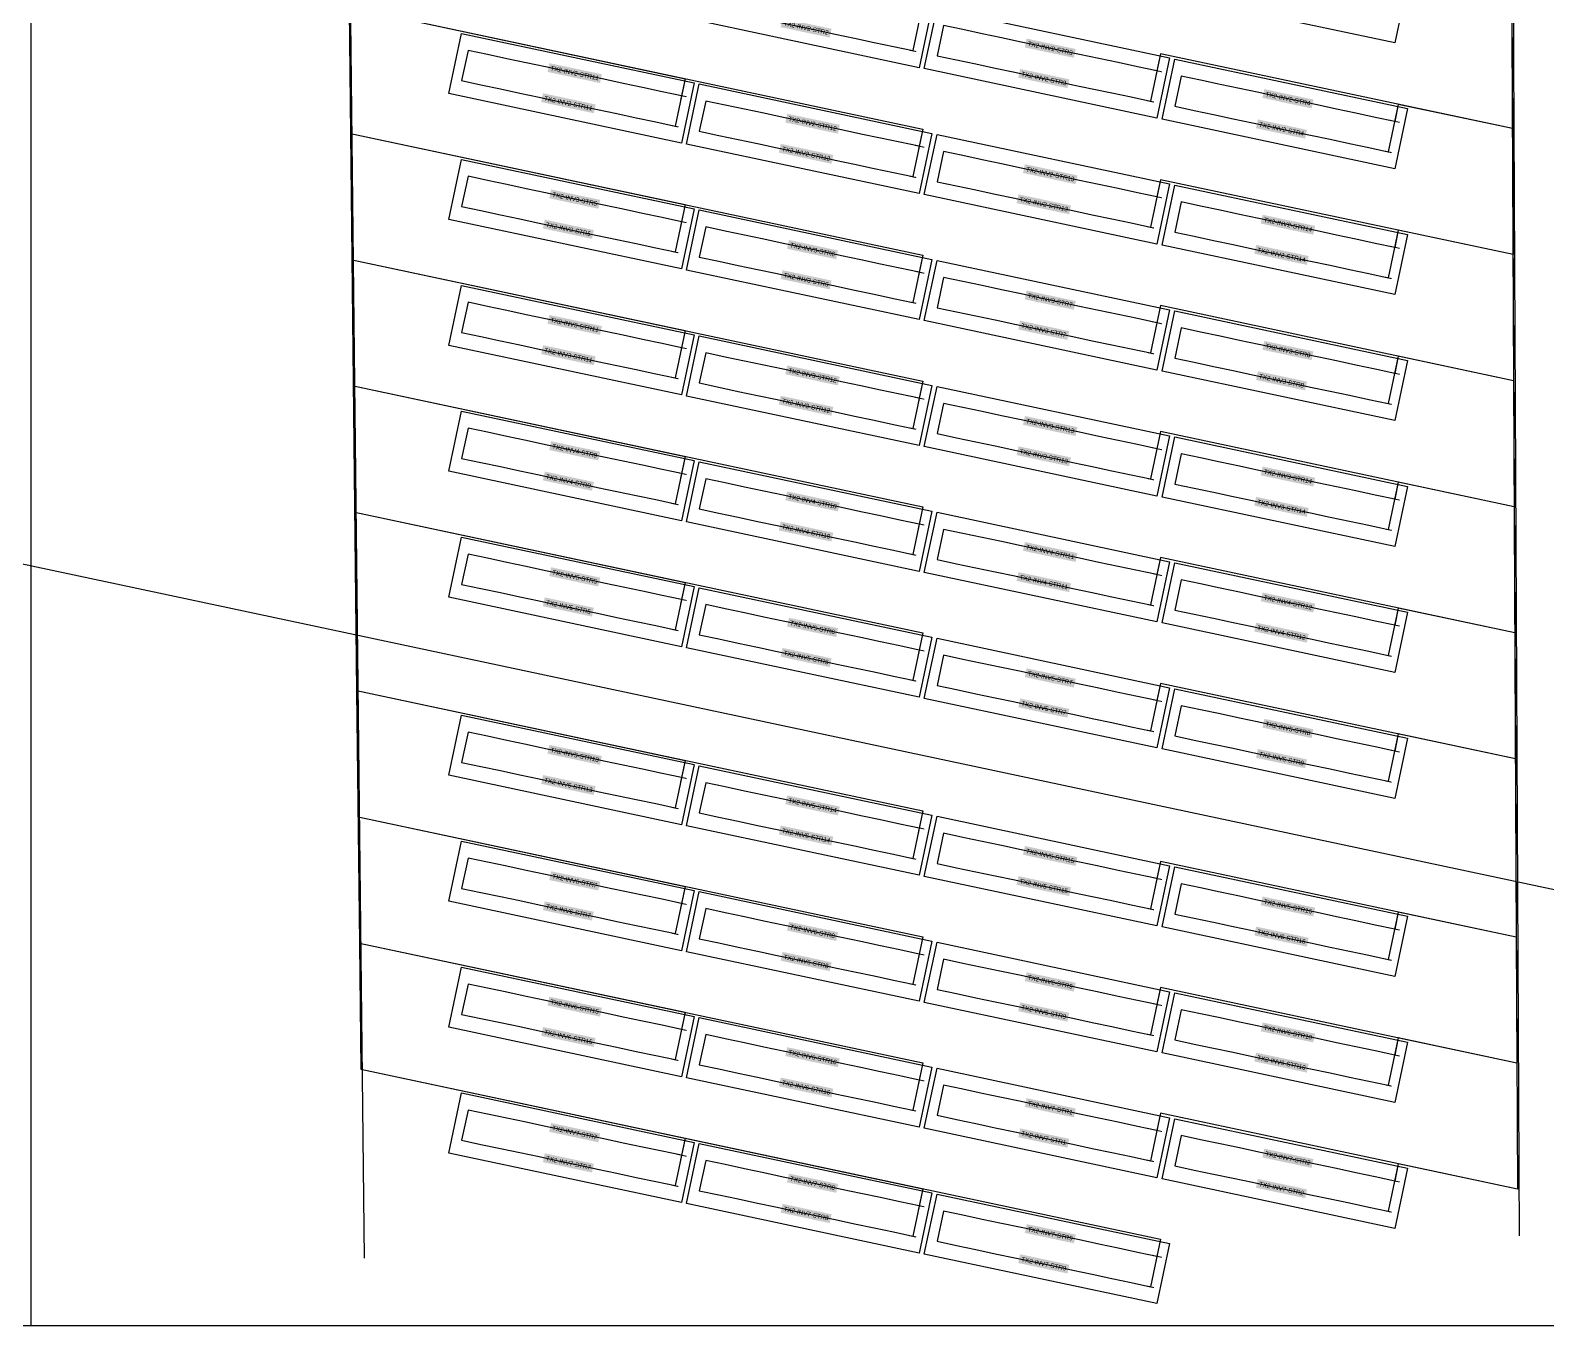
# Model space of a CAD drawing. Header units: metres. Extents: x 114 to 389, y 45 to 298.
# Drawn here: x 205.7 to 306.8, y 45 to 131.4 of the extents above; entities that cross this region are included whole.
import ezdxf

# ---------------------------------------------------------------- set-up
doc = ezdxf.new("R2010")
doc.units = ezdxf.units.M
doc.header["$MEASUREMENT"] = 0
for name, color, linetype in [('PVcase Corridor Center Line', 74, 'Continuous'), ('PVcase Polarity Symbols', 7, 'Continuous'), ('PVcase PV Area', 30, 'Continuous'), ('PVcase PV Modules (full frames)', 142, 'Continuous'), ('PVcase PV Modules (optimised)', 142, 'Continuous'), ('PVcase String Cables', 150, 'Continuous'), ('PVcase Stringing Numbers', 7, 'Continuous'), ('PVcase Strings', 92, 'Continuous'), ('PVcase Trenches', 7, 'Continuous')]:
    doc.layers.add(name, color=color, linetype=linetype)
doc.styles.get("Standard").update_dxf_attribs({"font": 'arial.ttf'})

# ---------------------------------------------------------------- blocks, each defined once
blk = doc.blocks.new('2P12@20DEG F FX A12 ID1 PVBlock')
at = {"layer": 'PVcase PV Modules (optimised)', "color": 0}
blk.add_polyline3d([(0, 0, 1.49), (15.51, -3.3, 1.49), (14.66, -7.31, 0), (-0.85, -4.01, 0)], close=True, dxfattribs=at)

msp = doc.modelspace()

# ---------------------------------------------------------------- linework, layer by layer
at = {"layer": 'PVcase Corridor Center Line'}
for points in [[(205.77, 45), (205.77, 268.08), (240.58, 269.08), (359.1, 269.08)], [(389, 56.7), (114, 115.15)]]:
    msp.add_lwpolyline(points, dxfattribs=at)
at = {"layer": 'PVcase PV Area'}
msp.add_lwpolyline([(114, 290.5), (389, 290.5), (389, 45), (114, 45)], close=True, dxfattribs=at)
at = {"layer": 'PVcase String Cables'}
for points in [[(115.3, 94.4), (183.9, 79.82), (183.3, 170.89), (226.67, 161.67), (227.67, 70.49), (227.76, 62.1), (281.09, 50.76), (280.84, 49.62)], [(115.3, 94.4), (183.9, 79.82), (183.3, 170.89), (226.67, 161.67), (227.67, 70.49), (227.76, 62.1), (281.09, 50.76), (280.42, 47.6)], [(115.3, 94.4), (183.9, 79.82), (183.3, 170.89), (226.67, 161.67), (227.67, 70.49), (227.76, 62.1), (265.24, 54.13), (264.99, 52.99)], [(115.3, 94.4), (183.9, 79.82), (183.3, 170.89), (226.67, 161.67), (227.67, 70.49), (227.76, 62.1), (265.24, 54.13), (264.56, 50.97)], [(115.3, 94.4), (183.9, 79.82), (183.3, 170.89), (226.67, 161.67), (227.67, 70.49), (227.76, 62.1), (249.38, 57.5), (249.14, 56.36)], [(115.3, 94.4), (183.9, 79.82), (183.3, 170.89), (226.67, 161.67), (227.67, 70.49), (227.76, 62.1), (249.38, 57.5), (248.71, 54.34)], [(115.3, 94.4), (183.9, 79.82), (183.3, 170.89), (226.75, 161.65), (304.45, 145.11), (304.89, 54.1), (296.94, 55.79), (296.7, 54.64)], [(115.3, 94.4), (183.9, 79.82), (183.3, 170.89), (226.75, 161.65), (304.45, 145.11), (304.89, 54.1), (296.94, 55.79), (296.27, 52.63)], [(115.3, 94.4), (183.9, 79.82), (183.3, 170.89), (226.75, 161.65), (304.45, 145.11), (304.89, 54.1), (281.09, 59.16), (280.84, 58.01)], [(115.3, 94.4), (183.9, 79.82), (183.3, 170.89), (226.75, 161.65), (304.45, 145.11), (304.89, 54.1), (281.09, 59.16), (280.42, 56)], [(115.3, 111.19), (183.79, 96.64), (183.3, 170.89), (226.67, 161.67), (227.48, 87.32), (227.67, 70.51), (265.24, 62.53), (264.99, 61.38)], [(115.3, 111.19), (183.79, 96.64), (183.3, 170.89), (226.67, 161.67), (227.48, 87.32), (227.67, 70.51), (265.24, 62.53), (264.56, 59.37)], [(115.3, 111.19), (183.79, 96.64), (183.3, 170.89), (226.67, 161.67), (227.48, 87.32), (227.67, 70.51), (249.38, 65.9), (249.14, 64.75)], [(115.3, 111.19), (183.79, 96.64), (183.3, 170.89), (226.67, 161.67), (227.48, 87.32), (227.67, 70.51), (249.38, 65.9), (248.71, 62.74)], [(115.3, 111.19), (183.79, 96.64), (183.3, 170.89), (226.75, 161.65), (304.45, 145.11), (304.8, 70.89), (304.84, 62.51), (296.94, 64.19), (296.7, 63.04)], [(115.3, 111.19), (183.79, 96.64), (183.3, 170.89), (226.75, 161.65), (304.45, 145.11), (304.8, 70.89), (304.84, 62.51), (296.94, 64.19), (296.27, 61.03)], [(115.3, 111.19), (183.79, 96.64), (183.3, 170.89), (226.75, 161.65), (304.45, 145.11), (304.8, 70.89), (304.84, 62.51), (281.09, 67.56), (280.84, 66.41)], [(115.3, 111.19), (183.79, 96.64), (183.3, 170.89), (226.75, 161.65), (304.45, 145.11), (304.8, 70.89), (304.84, 62.51), (281.09, 67.56), (280.42, 64.4)], [(115.3, 111.19), (183.79, 96.64), (183.3, 170.89), (226.67, 161.67), (227.48, 87.32), (227.58, 78.93), (265.24, 70.93), (264.99, 69.78)], [(115.3, 111.19), (183.79, 96.64), (183.3, 170.89), (226.67, 161.67), (227.48, 87.32), (227.58, 78.93), (265.24, 70.93), (264.56, 67.77)], [(115.3, 111.19), (183.79, 96.64), (183.3, 170.89), (226.67, 161.67), (227.48, 87.32), (227.58, 78.93), (249.38, 74.29), (249.14, 73.15)], [(115.3, 111.19), (183.79, 96.64), (183.3, 170.89), (226.67, 161.67), (227.48, 87.32), (227.58, 78.93), (249.38, 74.29), (248.71, 71.14)], [(115.3, 123.06), (183.71, 108.52), (183.3, 170.89), (226.75, 161.65), (304.45, 145.11), (304.75, 82.77), (304.8, 70.91), (296.94, 72.58), (296.7, 71.44)], [(115.3, 123.06), (183.71, 108.52), (183.3, 170.89), (226.75, 161.65), (304.45, 145.11), (304.75, 82.77), (304.8, 70.91), (296.94, 72.58), (296.27, 69.42)], [(115.3, 123.06), (183.71, 108.52), (183.3, 170.89), (226.75, 161.65), (304.45, 145.11), (304.75, 82.77), (304.8, 70.91), (281.09, 75.95), (280.84, 74.81)], [(115.3, 123.06), (183.71, 108.52), (183.3, 170.89), (226.75, 161.65), (304.45, 145.11), (304.75, 82.77), (304.8, 70.91), (281.09, 75.95), (280.42, 72.79)], [(115.3, 123.06), (183.71, 108.52), (183.3, 170.89), (226.67, 161.67), (227.35, 99.22), (227.48, 87.35), (265.24, 79.32), (264.99, 78.18)], [(115.3, 123.06), (183.71, 108.52), (183.3, 170.89), (226.67, 161.67), (227.35, 99.22), (227.48, 87.35), (265.24, 79.32), (264.56, 76.16)], [(115.3, 123.06), (183.71, 108.52), (183.3, 170.89), (226.67, 161.67), (227.35, 99.22), (227.48, 87.35), (249.38, 82.69), (249.14, 81.55)], [(115.3, 123.06), (183.71, 108.52), (183.3, 170.89), (226.67, 161.67), (227.35, 99.22), (227.48, 87.35), (249.38, 82.69), (248.71, 79.53)], [(115.3, 123.06), (183.71, 108.52), (183.3, 170.89), (226.75, 161.65), (304.45, 145.11), (304.75, 82.8), (296.94, 84.46), (296.7, 83.31)], [(115.3, 123.06), (183.71, 108.52), (183.3, 170.89), (226.75, 161.65), (304.45, 145.11), (304.75, 82.8), (296.94, 84.46), (296.27, 81.3)], [(115.3, 123.06), (183.71, 108.52), (183.3, 170.89), (226.75, 161.65), (304.45, 145.11), (304.75, 82.8), (281.09, 87.83), (280.84, 86.68)], [(115.3, 123.06), (183.71, 108.52), (183.3, 170.89), (226.75, 161.65), (304.45, 145.11), (304.75, 82.8), (281.09, 87.83), (280.42, 84.67)], [(115.3, 123.06), (183.71, 108.52), (183.3, 170.89), (226.67, 161.67), (227.35, 99.25), (265.24, 91.19), (264.99, 90.05)], [(115.3, 123.06), (183.71, 108.52), (183.3, 170.89), (226.67, 161.67), (227.35, 99.25), (265.24, 91.19), (264.56, 88.04)], [(115.3, 123.06), (183.71, 108.52), (183.3, 170.89), (226.67, 161.67), (227.35, 99.25), (249.38, 94.56), (249.14, 93.42)], [(115.3, 123.06), (183.71, 108.52), (183.3, 170.89), (226.67, 161.67), (227.35, 99.25), (249.38, 94.56), (248.71, 91.4)], [(115.3, 139.86), (183.6, 125.34), (183.3, 170.89), (226.75, 161.65), (304.45, 145.11), (304.67, 99.59), (304.71, 91.2), (296.94, 92.85), (296.7, 91.71)], [(115.3, 139.86), (183.6, 125.34), (183.3, 170.89), (226.75, 161.65), (304.45, 145.11), (304.67, 99.59), (304.71, 91.2), (296.94, 92.85), (296.27, 89.69)], [(115.3, 139.86), (183.6, 125.34), (183.3, 170.89), (226.75, 161.65), (304.45, 145.11), (304.67, 99.59), (304.71, 91.2), (281.09, 96.22), (280.84, 95.08)], [(115.3, 139.86), (183.6, 125.34), (183.3, 170.89), (226.75, 161.65), (304.45, 145.11), (304.67, 99.59), (304.71, 91.2), (281.09, 96.22), (280.42, 93.06)], [(115.3, 139.86), (183.6, 125.34), (183.3, 170.89), (226.67, 161.67), (227.17, 116.06), (227.26, 107.66), (265.24, 99.59), (264.99, 98.45)], [(115.3, 139.86), (183.6, 125.34), (183.3, 170.89), (226.67, 161.67), (227.17, 116.06), (227.26, 107.66), (265.24, 99.59), (264.56, 96.43)], [(115.3, 139.86), (183.6, 125.34), (183.3, 170.89), (226.67, 161.67), (227.17, 116.06), (227.26, 107.66), (249.38, 102.96), (249.14, 101.82)], [(115.3, 139.86), (183.6, 125.34), (183.3, 170.89), (226.67, 161.67), (227.17, 116.06), (227.26, 107.66), (249.38, 102.96), (248.71, 99.8)], [(115.3, 148.26), (183.54, 133.75), (183.3, 170.89), (226.75, 161.65), (304.45, 145.11), (304.63, 107.99), (304.67, 99.61), (296.94, 101.25), (296.7, 100.11)], [(115.3, 148.26), (183.54, 133.75), (183.3, 170.89), (226.75, 161.65), (304.45, 145.11), (304.63, 107.99), (304.67, 99.61), (296.94, 101.25), (296.27, 98.09)], [(115.3, 148.26), (183.54, 133.75), (183.3, 170.89), (226.75, 161.65), (304.45, 145.11), (304.63, 107.99), (304.67, 99.61), (281.09, 104.62), (280.84, 103.47)], [(115.3, 148.26), (183.54, 133.75), (183.3, 170.89), (226.75, 161.65), (304.45, 145.11), (304.63, 107.99), (304.67, 99.61), (281.09, 104.62), (280.42, 101.46)], [(115.3, 148.26), (183.54, 133.75), (183.3, 170.89), (226.67, 161.67), (227.08, 124.48), (227.17, 116.08), (265.24, 107.99), (264.99, 106.84)], [(115.3, 148.26), (183.54, 133.75), (183.3, 170.89), (226.67, 161.67), (227.08, 124.48), (227.17, 116.08), (265.24, 107.99), (264.56, 104.83)], [(115.3, 148.26), (183.54, 133.75), (183.3, 170.89), (226.67, 161.67), (227.08, 124.48), (227.17, 116.08), (249.38, 111.36), (249.14, 110.21)], [(115.3, 148.26), (183.54, 133.75), (183.3, 170.89), (226.67, 161.67), (227.08, 124.48), (227.17, 116.08), (249.38, 111.36), (248.71, 108.2)], [(115.3, 148.26), (183.54, 133.75), (183.3, 170.89), (226.75, 161.65), (304.45, 145.11), (304.63, 108.01), (296.94, 109.65), (296.7, 108.5)], [(115.3, 148.26), (183.54, 133.75), (183.3, 170.89), (226.75, 161.65), (304.45, 145.11), (304.63, 108.01), (296.94, 109.65), (296.27, 106.49)], [(115.3, 148.26), (183.54, 133.75), (183.3, 170.89), (226.75, 161.65), (304.45, 145.11), (304.63, 108.01), (281.09, 113.02), (280.84, 111.87)], [(115.3, 148.26), (183.54, 133.75), (183.3, 170.89), (226.75, 161.65), (304.45, 145.11), (304.63, 108.01), (281.09, 113.02), (280.42, 109.86)], [(115.3, 148.26), (183.54, 133.75), (183.3, 170.89), (226.67, 161.67), (227.08, 124.5), (265.24, 116.39), (264.99, 115.24)], [(115.3, 148.26), (183.54, 133.75), (183.3, 170.89), (226.67, 161.67), (227.08, 124.5), (265.24, 116.39), (264.56, 113.23)], [(115.3, 148.26), (183.54, 133.75), (183.3, 170.89), (226.67, 161.67), (227.08, 124.5), (249.38, 119.76), (249.14, 118.61)], [(115.3, 148.26), (183.54, 133.75), (183.3, 170.89), (226.67, 161.67), (227.08, 124.5), (249.38, 119.76), (248.71, 116.6)], [(115.3, 165.05), (183.43, 150.57), (183.3, 170.89), (226.75, 161.65), (304.45, 145.11), (304.55, 124.8), (304.59, 116.42), (296.94, 118.04), (296.7, 116.9)], [(115.3, 165.05), (183.43, 150.57), (183.3, 170.89), (226.75, 161.65), (304.45, 145.11), (304.55, 124.8), (304.59, 116.42), (296.94, 118.04), (296.27, 114.88)], [(115.3, 165.05), (183.43, 150.57), (183.3, 170.89), (226.75, 161.65), (304.45, 145.11), (304.55, 124.8), (304.59, 116.42), (281.09, 121.41), (280.84, 120.27)], [(115.3, 165.05), (183.43, 150.57), (183.3, 170.89), (226.75, 161.65), (304.45, 145.11), (304.55, 124.8), (304.59, 116.42), (281.09, 121.41), (280.42, 118.25)], [(115.3, 165.05), (183.43, 150.57), (183.3, 170.89), (226.67, 161.67), (226.89, 141.31), (226.98, 132.91), (265.24, 124.78), (264.99, 123.64)], [(115.3, 165.05), (183.43, 150.57), (183.3, 170.89), (226.67, 161.67), (226.89, 141.31), (226.98, 132.91), (265.24, 124.78), (264.56, 121.62)], [(115.3, 165.05), (183.43, 150.57), (183.3, 170.89), (226.67, 161.67), (226.89, 141.31), (226.98, 132.91), (249.38, 128.15), (249.14, 127.01)], [(115.3, 165.05), (183.43, 150.57), (183.3, 170.89), (226.67, 161.67), (226.89, 141.31), (226.98, 132.91), (249.38, 128.15), (248.71, 124.99)], [(115.3, 165.05), (183.43, 150.57), (183.3, 170.89), (226.75, 161.65), (304.45, 145.11), (304.55, 124.83), (296.94, 126.44), (296.7, 125.3)], [(115.3, 165.05), (183.43, 150.57), (183.3, 170.89), (226.75, 161.65), (304.45, 145.11), (304.55, 124.83), (296.94, 126.44), (296.27, 123.28)], [(115.3, 165.05), (183.43, 150.57), (183.3, 170.89), (226.75, 161.65), (304.45, 145.11), (304.55, 124.83), (281.09, 129.81), (280.84, 128.67)], [(115.3, 165.05), (183.43, 150.57), (183.3, 170.89), (226.75, 161.65), (304.45, 145.11), (304.55, 124.83), (281.09, 129.81), (280.42, 126.65)], [(115.3, 165.05), (183.43, 150.57), (183.3, 170.89), (226.67, 161.67), (226.89, 141.33), (265.24, 133.18), (264.56, 130.02)]]:
    msp.add_lwpolyline(points, dxfattribs=at)
at = {"layer": 'PVcase Strings'}
for points in [[(264.99, 132.04), (263.7, 132.31), (262.4, 132.59), (261.11, 132.86), (259.82, 133.14), (258.52, 133.41), (257.23, 133.69), (255.93, 133.96), (254.64, 134.24), (253.35, 134.51), (252.05, 134.79), (250.76, 135.06), (250.33, 133.05), (251.62, 132.77), (252.92, 132.5), (254.21, 132.22), (255.51, 131.95), (256.8, 131.67), (258.09, 131.4), (259.39, 131.12), (260.68, 130.85), (261.98, 130.57), (263.27, 130.3), (264.56, 130.02)], [(280.84, 128.67), (279.55, 128.94), (278.26, 129.22), (276.96, 129.49), (275.67, 129.77), (274.37, 130.04), (273.08, 130.32), (271.79, 130.59), (270.49, 130.87), (269.2, 131.14), (267.9, 131.42), (266.61, 131.69), (266.18, 129.68), (267.48, 129.4), (268.77, 129.13), (270.06, 128.85), (271.36, 128.58), (272.65, 128.3), (273.95, 128.03), (275.24, 127.75), (276.53, 127.48), (277.83, 127.2), (279.12, 126.93), (280.42, 126.65)], [(249.14, 127.01), (247.85, 127.28), (246.55, 127.56), (245.26, 127.83), (243.96, 128.11), (242.67, 128.38), (241.38, 128.66), (240.08, 128.93), (238.79, 129.21), (237.49, 129.48), (236.2, 129.76), (234.91, 130.03), (234.48, 128.02), (235.77, 127.74), (237.07, 127.47), (238.36, 127.19), (239.65, 126.92), (240.95, 126.64), (242.24, 126.37), (243.54, 126.09), (244.83, 125.82), (246.12, 125.54), (247.42, 125.27), (248.71, 124.99)], [(296.7, 125.3), (295.4, 125.57), (294.11, 125.85), (292.81, 126.12), (291.52, 126.4), (290.23, 126.67), (288.93, 126.95), (287.64, 127.22), (286.34, 127.5), (285.05, 127.77), (283.76, 128.05), (282.46, 128.32), (282.03, 126.31), (283.33, 126.03), (284.62, 125.76), (285.92, 125.48), (287.21, 125.21), (288.5, 124.93), (289.8, 124.66), (291.09, 124.38), (292.39, 124.11), (293.68, 123.83), (294.97, 123.56), (296.27, 123.28)], [(264.99, 123.64), (263.7, 123.91), (262.4, 124.19), (261.11, 124.46), (259.82, 124.74), (258.52, 125.01), (257.23, 125.29), (255.93, 125.56), (254.64, 125.84), (253.35, 126.11), (252.05, 126.39), (250.76, 126.66), (250.33, 124.65), (251.62, 124.37), (252.92, 124.1), (254.21, 123.82), (255.51, 123.55), (256.8, 123.27), (258.09, 123), (259.39, 122.72), (260.68, 122.45), (261.98, 122.17), (263.27, 121.9), (264.56, 121.62)], [(280.84, 120.27), (279.55, 120.54), (278.26, 120.82), (276.96, 121.09), (275.67, 121.37), (274.37, 121.64), (273.08, 121.92), (271.79, 122.19), (270.49, 122.47), (269.2, 122.74), (267.9, 123.02), (266.61, 123.29), (266.18, 121.28), (267.48, 121), (268.77, 120.73), (270.06, 120.45), (271.36, 120.18), (272.65, 119.9), (273.95, 119.63), (275.24, 119.35), (276.53, 119.08), (277.83, 118.8), (279.12, 118.53), (280.42, 118.25)], [(249.14, 118.61), (247.85, 118.89), (246.55, 119.16), (245.26, 119.44), (243.96, 119.71), (242.67, 119.99), (241.38, 120.26), (240.08, 120.54), (238.79, 120.81), (237.49, 121.09), (236.2, 121.36), (234.91, 121.64), (234.48, 119.62), (235.77, 119.35), (237.07, 119.07), (238.36, 118.8), (239.65, 118.52), (240.95, 118.25), (242.24, 117.97), (243.54, 117.7), (244.83, 117.42), (246.12, 117.15), (247.42, 116.87), (248.71, 116.6)], [(296.7, 116.9), (295.4, 117.17), (294.11, 117.45), (292.81, 117.72), (291.52, 118), (290.23, 118.27), (288.93, 118.55), (287.64, 118.83), (286.34, 119.1), (285.05, 119.38), (283.76, 119.65), (282.46, 119.93), (282.03, 117.91), (283.33, 117.64), (284.62, 117.36), (285.92, 117.09), (287.21, 116.81), (288.5, 116.54), (289.8, 116.26), (291.09, 115.99), (292.39, 115.71), (293.68, 115.43), (294.97, 115.16), (296.27, 114.88)], [(264.99, 115.24), (263.7, 115.52), (262.4, 115.79), (261.11, 116.07), (259.82, 116.34), (258.52, 116.62), (257.23, 116.89), (255.93, 117.17), (254.64, 117.44), (253.35, 117.72), (252.05, 117.99), (250.76, 118.27), (250.33, 116.25), (251.62, 115.98), (252.92, 115.7), (254.21, 115.43), (255.51, 115.15), (256.8, 114.88), (258.09, 114.6), (259.39, 114.33), (260.68, 114.05), (261.98, 113.78), (263.27, 113.5), (264.56, 113.23)], [(280.84, 111.87), (279.55, 112.15), (278.26, 112.42), (276.96, 112.7), (275.67, 112.97), (274.37, 113.25), (273.08, 113.52), (271.79, 113.8), (270.49, 114.07), (269.2, 114.35), (267.9, 114.62), (266.61, 114.9), (266.18, 112.88), (267.48, 112.61), (268.77, 112.33), (270.06, 112.06), (271.36, 111.78), (272.65, 111.51), (273.95, 111.23), (275.24, 110.96), (276.53, 110.68), (277.83, 110.41), (279.12, 110.13), (280.42, 109.86)], [(249.14, 110.21), (247.85, 110.49), (246.55, 110.76), (245.26, 111.04), (243.96, 111.31), (242.67, 111.59), (241.38, 111.86), (240.08, 112.14), (238.79, 112.41), (237.49, 112.69), (236.2, 112.96), (234.91, 113.24), (234.48, 111.22), (235.77, 110.95), (237.07, 110.67), (238.36, 110.4), (239.65, 110.12), (240.95, 109.85), (242.24, 109.57), (243.54, 109.3), (244.83, 109.02), (246.12, 108.75), (247.42, 108.47), (248.71, 108.2)], [(296.7, 108.5), (295.4, 108.78), (294.11, 109.05), (292.81, 109.33), (291.52, 109.6), (290.23, 109.88), (288.93, 110.15), (287.64, 110.43), (286.34, 110.7), (285.05, 110.98), (283.76, 111.25), (282.46, 111.53), (282.03, 109.51), (283.33, 109.24), (284.62, 108.96), (285.92, 108.69), (287.21, 108.41), (288.5, 108.14), (289.8, 107.86), (291.09, 107.59), (292.39, 107.31), (293.68, 107.04), (294.97, 106.76), (296.27, 106.49)], [(264.99, 106.84), (263.7, 107.12), (262.4, 107.39), (261.11, 107.67), (259.82, 107.94), (258.52, 108.22), (257.23, 108.49), (255.93, 108.77), (254.64, 109.04), (253.35, 109.32), (252.05, 109.59), (250.76, 109.87), (250.33, 107.86), (251.62, 107.58), (252.92, 107.3), (254.21, 107.03), (255.51, 106.75), (256.8, 106.48), (258.09, 106.2), (259.39, 105.93), (260.68, 105.65), (261.98, 105.38), (263.27, 105.1), (264.56, 104.83)], [(280.84, 103.47), (279.55, 103.75), (278.26, 104.02), (276.96, 104.3), (275.67, 104.58), (274.37, 104.85), (273.08, 105.13), (271.79, 105.4), (270.49, 105.68), (269.2, 105.95), (267.9, 106.23), (266.61, 106.5), (266.18, 104.49), (267.48, 104.21), (268.77, 103.94), (270.06, 103.66), (271.36, 103.39), (272.65, 103.11), (273.95, 102.84), (275.24, 102.56), (276.53, 102.29), (277.83, 102.01), (279.12, 101.74), (280.42, 101.46)], [(249.14, 101.82), (247.85, 102.09), (246.55, 102.37), (245.26, 102.64), (243.96, 102.92), (242.67, 103.19), (241.38, 103.47), (240.08, 103.74), (238.79, 104.02), (237.49, 104.29), (236.2, 104.57), (234.91, 104.84), (234.48, 102.83), (235.77, 102.55), (237.07, 102.28), (238.36, 102), (239.65, 101.73), (240.95, 101.45), (242.24, 101.18), (243.54, 100.9), (244.83, 100.63), (246.12, 100.35), (247.42, 100.08), (248.71, 99.8)], [(296.7, 100.11), (295.4, 100.38), (294.11, 100.66), (292.81, 100.93), (291.52, 101.21), (290.23, 101.48), (288.93, 101.76), (287.64, 102.03), (286.34, 102.31), (285.05, 102.58), (283.76, 102.86), (282.46, 103.13), (282.03, 101.12), (283.33, 100.84), (284.62, 100.57), (285.92, 100.29), (287.21, 100.02), (288.5, 99.74), (289.8, 99.47), (291.09, 99.19), (292.39, 98.92), (293.68, 98.64), (294.97, 98.37), (296.27, 98.09)], [(264.99, 98.45), (263.7, 98.72), (262.4, 99), (261.11, 99.27), (259.82, 99.55), (258.52, 99.82), (257.23, 100.1), (255.93, 100.37), (254.64, 100.65), (253.35, 100.92), (252.05, 101.2), (250.76, 101.47), (250.33, 99.46), (251.62, 99.18), (252.92, 98.91), (254.21, 98.63), (255.51, 98.36), (256.8, 98.08), (258.09, 97.81), (259.39, 97.53), (260.68, 97.26), (261.98, 96.98), (263.27, 96.71), (264.56, 96.43)], [(280.84, 95.08), (279.55, 95.35), (278.26, 95.63), (276.96, 95.9), (275.67, 96.18), (274.37, 96.45), (273.08, 96.73), (271.79, 97), (270.49, 97.28), (269.2, 97.55), (267.9, 97.83), (266.61, 98.1), (266.18, 96.09), (267.48, 95.81), (268.77, 95.54), (270.06, 95.26), (271.36, 94.99), (272.65, 94.71), (273.95, 94.44), (275.24, 94.16), (276.53, 93.89), (277.83, 93.61), (279.12, 93.34), (280.42, 93.06)], [(249.14, 93.42), (247.85, 93.69), (246.55, 93.97), (245.26, 94.24), (243.96, 94.52), (242.67, 94.79), (241.38, 95.07), (240.08, 95.34), (238.79, 95.62), (237.49, 95.89), (236.2, 96.17), (234.91, 96.45), (234.48, 94.43), (235.77, 94.16), (237.07, 93.88), (238.36, 93.61), (239.65, 93.33), (240.95, 93.05), (242.24, 92.78), (243.54, 92.5), (244.83, 92.23), (246.12, 91.95), (247.42, 91.68), (248.71, 91.4)], [(296.7, 91.71), (295.4, 91.98), (294.11, 92.26), (292.81, 92.53), (291.52, 92.81), (290.23, 93.08), (288.93, 93.36), (287.64, 93.63), (286.34, 93.91), (285.05, 94.18), (283.76, 94.46), (282.46, 94.73), (282.03, 92.72), (283.33, 92.44), (284.62, 92.17), (285.92, 91.89), (287.21, 91.62), (288.5, 91.34), (289.8, 91.07), (291.09, 90.79), (292.39, 90.52), (293.68, 90.24), (294.97, 89.97), (296.27, 89.69)], [(264.99, 90.05), (263.7, 90.33), (262.4, 90.6), (261.11, 90.88), (259.82, 91.15), (258.52, 91.43), (257.23, 91.7), (255.93, 91.98), (254.64, 92.25), (253.35, 92.53), (252.05, 92.8), (250.76, 93.08), (250.33, 91.06), (251.62, 90.79), (252.92, 90.51), (254.21, 90.24), (255.51, 89.96), (256.8, 89.69), (258.09, 89.41), (259.39, 89.14), (260.68, 88.86), (261.98, 88.59), (263.27, 88.31), (264.56, 88.04)], [(280.84, 86.68), (279.55, 86.96), (278.26, 87.23), (276.96, 87.51), (275.67, 87.78), (274.37, 88.06), (273.08, 88.33), (271.79, 88.61), (270.49, 88.88), (269.2, 89.16), (267.9, 89.43), (266.61, 89.71), (266.18, 87.69), (267.48, 87.42), (268.77, 87.14), (270.06, 86.87), (271.36, 86.59), (272.65, 86.32), (273.95, 86.04), (275.24, 85.77), (276.53, 85.49), (277.83, 85.22), (279.12, 84.94), (280.42, 84.67)], [(296.7, 83.31), (295.4, 83.59), (294.11, 83.86), (292.81, 84.14), (291.52, 84.41), (290.23, 84.69), (288.93, 84.96), (287.64, 85.24), (286.34, 85.51), (285.05, 85.79), (283.76, 86.06), (282.46, 86.34), (282.03, 84.32), (283.33, 84.05), (284.62, 83.77), (285.92, 83.5), (287.21, 83.22), (288.5, 82.95), (289.8, 82.67), (291.09, 82.4), (292.39, 82.12), (293.68, 81.85), (294.97, 81.57), (296.27, 81.3)], [(249.14, 81.55), (247.85, 81.82), (246.55, 82.1), (245.26, 82.37), (243.96, 82.65), (242.67, 82.92), (241.38, 83.2), (240.08, 83.47), (238.79, 83.75), (237.49, 84.02), (236.2, 84.3), (234.91, 84.57), (234.48, 82.56), (235.77, 82.28), (237.07, 82.01), (238.36, 81.73), (239.65, 81.46), (240.95, 81.18), (242.24, 80.91), (243.54, 80.63), (244.83, 80.36), (246.12, 80.08), (247.42, 79.81), (248.71, 79.53)], [(264.99, 78.18), (263.7, 78.45), (262.4, 78.73), (261.11, 79), (259.82, 79.28), (258.52, 79.55), (257.23, 79.83), (255.93, 80.1), (254.64, 80.38), (253.35, 80.65), (252.05, 80.93), (250.76, 81.2), (250.33, 79.19), (251.62, 78.91), (252.92, 78.64), (254.21, 78.36), (255.51, 78.09), (256.8, 77.81), (258.09, 77.54), (259.39, 77.26), (260.68, 76.99), (261.98, 76.71), (263.27, 76.44), (264.56, 76.16)], [(280.84, 74.81), (279.55, 75.08), (278.26, 75.36), (276.96, 75.63), (275.67, 75.91), (274.37, 76.18), (273.08, 76.46), (271.79, 76.73), (270.49, 77.01), (269.2, 77.28), (267.9, 77.56), (266.61, 77.83), (266.18, 75.82), (267.48, 75.54), (268.77, 75.27), (270.06, 74.99), (271.36, 74.72), (272.65, 74.44), (273.95, 74.17), (275.24, 73.89), (276.53, 73.62), (277.83, 73.34), (279.12, 73.07), (280.42, 72.79)], [(249.14, 73.15), (247.85, 73.43), (246.55, 73.7), (245.26, 73.98), (243.96, 74.25), (242.67, 74.53), (241.38, 74.8), (240.08, 75.08), (238.79, 75.35), (237.49, 75.63), (236.2, 75.9), (234.91, 76.18), (234.48, 74.16), (235.77, 73.89), (237.07, 73.61), (238.36, 73.34), (239.65, 73.06), (240.95, 72.79), (242.24, 72.51), (243.54, 72.24), (244.83, 71.96), (246.12, 71.69), (247.42, 71.41), (248.71, 71.14)], [(296.7, 71.44), (295.4, 71.71), (294.11, 71.99), (292.81, 72.26), (291.52, 72.54), (290.23, 72.81), (288.93, 73.09), (287.64, 73.36), (286.34, 73.64), (285.05, 73.91), (283.76, 74.19), (282.46, 74.46), (282.03, 72.45), (283.33, 72.17), (284.62, 71.9), (285.92, 71.62), (287.21, 71.35), (288.5, 71.07), (289.8, 70.8), (291.09, 70.52), (292.39, 70.25), (293.68, 69.97), (294.97, 69.7), (296.27, 69.42)], [(264.99, 69.78), (263.7, 70.06), (262.4, 70.33), (261.11, 70.61), (259.82, 70.88), (258.52, 71.16), (257.23, 71.43), (255.93, 71.71), (254.64, 71.98), (253.35, 72.26), (252.05, 72.53), (250.76, 72.81), (250.33, 70.79), (251.62, 70.52), (252.92, 70.24), (254.21, 69.97), (255.51, 69.69), (256.8, 69.42), (258.09, 69.14), (259.39, 68.87), (260.68, 68.59), (261.98, 68.32), (263.27, 68.04), (264.56, 67.77)], [(280.84, 66.41), (279.55, 66.69), (278.26, 66.96), (276.96, 67.24), (275.67, 67.51), (274.37, 67.79), (273.08, 68.06), (271.79, 68.34), (270.49, 68.61), (269.2, 68.89), (267.9, 69.16), (266.61, 69.44), (266.18, 67.42), (267.48, 67.15), (268.77, 66.87), (270.06, 66.6), (271.36, 66.32), (272.65, 66.05), (273.95, 65.77), (275.24, 65.5), (276.53, 65.22), (277.83, 64.95), (279.12, 64.67), (280.42, 64.4)], [(249.14, 64.75), (247.85, 65.03), (246.55, 65.3), (245.26, 65.58), (243.96, 65.85), (242.67, 66.13), (241.38, 66.4), (240.08, 66.68), (238.79, 66.95), (237.49, 67.23), (236.2, 67.5), (234.91, 67.78), (234.48, 65.76), (235.77, 65.49), (237.07, 65.21), (238.36, 64.94), (239.65, 64.66), (240.95, 64.39), (242.24, 64.11), (243.54, 63.84), (244.83, 63.56), (246.12, 63.29), (247.42, 63.01), (248.71, 62.74)], [(296.7, 63.04), (295.4, 63.32), (294.11, 63.59), (292.81, 63.87), (291.52, 64.14), (290.23, 64.42), (288.93, 64.69), (287.64, 64.97), (286.34, 65.24), (285.05, 65.52), (283.76, 65.79), (282.46, 66.07), (282.03, 64.05), (283.33, 63.78), (284.62, 63.5), (285.92, 63.23), (287.21, 62.95), (288.5, 62.68), (289.8, 62.4), (291.09, 62.13), (292.39, 61.85), (293.68, 61.58), (294.97, 61.3), (296.27, 61.03)], [(264.99, 61.38), (263.7, 61.66), (262.4, 61.93), (261.11, 62.21), (259.82, 62.48), (258.52, 62.76), (257.23, 63.03), (255.93, 63.31), (254.64, 63.58), (253.35, 63.86), (252.05, 64.13), (250.76, 64.41), (250.33, 62.39), (251.62, 62.12), (252.92, 61.84), (254.21, 61.57), (255.51, 61.29), (256.8, 61.02), (258.09, 60.74), (259.39, 60.47), (260.68, 60.19), (261.98, 59.92), (263.27, 59.64), (264.56, 59.37)], [(280.84, 58.01), (279.55, 58.29), (278.26, 58.56), (276.96, 58.84), (275.67, 59.11), (274.37, 59.39), (273.08, 59.66), (271.79, 59.94), (270.49, 60.21), (269.2, 60.49), (267.9, 60.76), (266.61, 61.04), (266.18, 59.03), (267.48, 58.75), (268.77, 58.47), (270.06, 58.2), (271.36, 57.92), (272.65, 57.65), (273.95, 57.37), (275.24, 57.1), (276.53, 56.82), (277.83, 56.55), (279.12, 56.27), (280.42, 56)], [(249.14, 56.36), (247.85, 56.63), (246.55, 56.91), (245.26, 57.18), (243.96, 57.46), (242.67, 57.73), (241.38, 58.01), (240.08, 58.28), (238.79, 58.56), (237.49, 58.83), (236.2, 59.11), (234.91, 59.38), (234.48, 57.37), (235.77, 57.09), (237.07, 56.82), (238.36, 56.54), (239.65, 56.27), (240.95, 55.99), (242.24, 55.72), (243.54, 55.44), (244.83, 55.17), (246.12, 54.89), (247.42, 54.62), (248.71, 54.34)], [(296.7, 54.64), (295.4, 54.92), (294.11, 55.19), (292.81, 55.47), (291.52, 55.74), (290.23, 56.02), (288.93, 56.3), (287.64, 56.57), (286.34, 56.85), (285.05, 57.12), (283.76, 57.4), (282.46, 57.67), (282.03, 55.66), (283.33, 55.38), (284.62, 55.11), (285.92, 54.83), (287.21, 54.56), (288.5, 54.28), (289.8, 54.01), (291.09, 53.73), (292.39, 53.46), (293.68, 53.18), (294.97, 52.9), (296.27, 52.63)], [(264.99, 52.99), (263.7, 53.26), (262.4, 53.54), (261.11, 53.81), (259.82, 54.09), (258.52, 54.36), (257.23, 54.64), (255.93, 54.91), (254.64, 55.19), (253.35, 55.46), (252.05, 55.74), (250.76, 56.01), (250.33, 54), (251.62, 53.72), (252.92, 53.45), (254.21, 53.17), (255.51, 52.9), (256.8, 52.62), (258.09, 52.35), (259.39, 52.07), (260.68, 51.8), (261.98, 51.52), (263.27, 51.25), (264.56, 50.97)], [(280.84, 49.62), (279.55, 49.89), (278.26, 50.17), (276.96, 50.44), (275.67, 50.72), (274.37, 50.99), (273.08, 51.27), (271.79, 51.54), (270.49, 51.82), (269.2, 52.09), (267.9, 52.37), (266.61, 52.64), (266.18, 50.63), (267.48, 50.35), (268.77, 50.08), (270.06, 49.8), (271.36, 49.53), (272.65, 49.25), (273.95, 48.98), (275.24, 48.7), (276.53, 48.43), (277.83, 48.15), (279.12, 47.88), (280.42, 47.6)]]:
    msp.add_lwpolyline(points, dxfattribs=at)
at = {"layer": 'PVcase Trenches'}
for points in [[(228, 49.5), (225.5, 277)], [(304, 259), (305, 51)]]:
    msp.add_lwpolyline(points, dxfattribs=at)

# ---------------------------------------------------------------- block references
at = {"layer": 'PVcase PV Modules (full frames)', "color": 144, "true_color": 0x007ca5}
for p in [(282.04, 137.85, 0.8), (250.33, 136.19, 0.8), (266.18, 132.83, 0.8), (234.48, 131.17, 0.8), (282.04, 129.46, 0.8), (250.33, 127.8, 0.8), (266.18, 124.43, 0.8), (234.48, 122.77, 0.8), (282.04, 121.06, 0.8), (250.33, 119.4, 0.8), (266.18, 116.03, 0.8), (234.48, 114.37, 0.8), (282.04, 112.66, 0.8), (250.33, 111, 0.8), (266.18, 107.63, 0.8), (234.48, 105.98, 0.8), (282.04, 104.26, 0.8), (250.33, 102.61, 0.8), (266.18, 99.24, 0.8), (234.48, 97.58, 0.8), (282.04, 95.87, 0.8), (250.33, 94.21, 0.8), (266.18, 90.84, 0.8), (282.04, 87.47, 0.8), (234.48, 85.71, 0.8), (250.33, 82.34, 0.8), (266.18, 78.97, 0.8), (234.48, 77.31, 0.8), (282.04, 75.6, 0.8), (250.33, 73.94, 0.8), (266.18, 70.57, 0.8), (234.48, 68.91, 0.8), (282.04, 67.2, 0.8), (250.33, 65.54, 0.8), (266.18, 62.17, 0.8), (234.48, 60.52, 0.8), (282.04, 58.8, 0.8), (250.33, 57.15, 0.8), (266.18, 53.78, 0.8)]:
    msp.add_blockref('2P12@20DEG F FX A12 ID1 PVBlock', p, dxfattribs=at)

# ---------------------------------------------------------------- texts
at = {"layer": 'PVcase Polarity Symbols', "color": 7, "char_height": 0.7, "attachment_point": 5, "rotation": 348}
for insert in [(264.56, 130.02), (280.42, 126.65), (248.71, 124.99), (296.27, 123.28), (264.56, 121.62), (280.42, 118.25), (248.71, 116.6), (296.27, 114.88), (264.56, 113.23), (280.42, 109.86), (248.71, 108.2), (296.27, 106.49), (264.56, 104.83), (280.42, 101.46), (248.71, 99.8), (296.27, 98.09), (264.56, 96.43), (280.42, 93.06), (248.71, 91.4), (296.27, 89.69), (264.56, 88.04), (280.42, 84.67), (296.27, 81.3), (248.71, 79.53), (264.56, 76.16), (280.42, 72.79), (248.71, 71.14), (296.27, 69.42), (264.56, 67.77), (280.42, 64.4), (248.71, 62.74), (296.27, 61.03), (264.56, 59.37), (280.42, 56), (248.71, 54.34), (296.27, 52.63), (264.56, 50.97), (280.42, 47.6)]:
    msp.add_mtext('−', dxfattribs=dict(at, insert=insert))
at = {"layer": 'PVcase Polarity Symbols', "color": 1, "char_height": 0.7, "attachment_point": 5, "rotation": 348}
for insert in [(280.84, 128.67), (249.14, 127.01), (296.7, 125.3), (264.99, 123.64), (280.84, 120.27), (249.14, 118.61), (296.7, 116.9), (264.99, 115.24), (280.84, 111.87), (249.14, 110.21), (296.7, 108.5), (264.99, 106.84), (280.84, 103.47), (249.14, 101.82), (296.7, 100.11), (264.99, 98.45), (280.84, 95.08), (249.14, 93.42), (296.7, 91.71), (264.99, 90.05), (280.84, 86.68), (296.7, 83.31), (249.14, 81.55), (264.99, 78.18), (280.84, 74.81), (249.14, 73.15), (296.7, 71.44), (264.99, 69.78), (280.84, 66.41), (249.14, 64.75), (296.7, 63.04), (264.99, 61.38), (280.84, 58.01), (249.14, 56.36), (296.7, 54.64), (264.99, 52.99), (280.84, 49.62)]:
    msp.add_mtext('＋', dxfattribs=dict(at, insert=insert))
at = {"layer": 'PVcase Stringing Numbers', "color": 18, "true_color": 0x000000, "char_height": 0.3, "attachment_point": 5, "rotation": 348, "bg_fill": 1, "box_fill_scale": 1.5, "bg_fill_color": 7, "bg_fill_true_color": 16777215, "bg_fill_transparency": 0}
for s, insert in [('TX2-INV2-STR2', (257.45, 131.53)), ('TX2-INV2-STR3', (273.73, 130.18)), ('TX2-INV2-STR11', (242.02, 128.52)), ('TX2-INV2-STR3', (273.3, 128.16)), ('TX2-INV2-STR4', (289.58, 126.81)), ('TX2-INV2-STR11', (241.6, 126.51)), ('TX2-INV2-STR12', (257.88, 125.15)), ('TX2-INV2-STR4', (289.15, 124.79)), ('TX2-INV2-STR12', (257.45, 123.14)), ('TX2-INV2-STR13', (273.73, 121.78)), ('TX2-INV3-STR5', (242.02, 120.12)), ('TX2-INV2-STR13', (273.3, 119.77)), ('TX2-INV3-STR5', (241.6, 118.11)), ('TX2-INV2-STR14', (289.58, 118.41)), ('TX2-INV3-STR6', (257.88, 116.75)), ('TX2-INV2-STR14', (289.15, 116.4)), ('TX2-INV3-STR6', (257.45, 114.74)), ('TX2-INV3-STR7', (273.73, 113.38)), ('TX2-INV3-STR11', (242.02, 111.73)), ('TX2-INV3-STR7', (273.3, 111.37)), ('TX2-INV3-STR11', (241.6, 109.71)), ('TX2-INV3-STR8', (289.58, 110.02)), ('TX2-INV3-STR12', (257.88, 108.36)), ('TX2-INV3-STR8', (289.15, 108)), ('TX2-INV3-STR12', (257.45, 106.34)), ('TX2-INV3-STR13', (273.73, 104.99)), ('TX2-INV4-STR9', (242.02, 103.33)), ('TX2-INV3-STR13', (273.3, 102.97)), ('TX2-INV3-STR14', (289.58, 101.62)), ('TX2-INV4-STR9', (241.6, 101.31)), ('TX2-INV4-STR10', (257.88, 99.96)), ('TX2-INV3-STR14', (289.15, 99.6)), ('TX2-INV4-STR10', (257.45, 97.95)), ('TX2-INV4-STR11', (273.73, 96.59)), ('TX2-INV5-STR5', (242.02, 94.93)), ('TX2-INV4-STR11', (273.3, 94.58)), ('TX2-INV5-STR5', (241.6, 92.92)), ('TX2-INV4-STR12', (289.58, 93.22)), ('TX2-INV5-STR6', (257.88, 91.56)), ('TX2-INV4-STR12', (289.15, 91.21)), ('TX2-INV5-STR6', (257.45, 89.55)), ('TX2-INV5-STR7', (273.73, 88.19)), ('TX2-INV5-STR7', (273.3, 86.18)), ('TX2-INV5-STR8', (289.58, 84.82)), ('TX2-INV5-STR13', (242.02, 83.06)), ('TX2-INV5-STR8', (289.15, 82.81)), ('TX2-INV5-STR13', (241.6, 81.05)), ('TX2-INV5-STR14', (257.88, 79.69)), ('TX2-INV5-STR14', (257.45, 77.68)), ('TX2-INV5-STR15', (273.73, 76.32)), ('TX2-INV6-STR7', (242.02, 74.66)), ('TX2-INV5-STR15', (273.3, 74.31)), ('TX2-INV6-STR7', (241.6, 72.65)), ('TX2-INV5-STR16', (289.58, 72.95)), ('TX2-INV6-STR8', (257.88, 71.29)), ('TX2-INV5-STR16', (289.15, 70.94)), ('TX2-INV6-STR8', (257.45, 69.28)), ('TX2-INV6-STR9', (273.73, 67.92)), ('TX2-INV6-STR15', (242.02, 66.27)), ('TX2-INV6-STR9', (273.3, 65.91)), ('TX2-INV6-STR15', (241.6, 64.25)), ('TX2-INV6-STR10', (289.58, 64.55)), ('TX2-INV6-STR16', (257.88, 62.9)), ('TX2-INV6-STR10', (289.15, 62.54)), ('TX2-INV6-STR16', (257.45, 60.88)), ('TX2-INV7-STR1', (273.73, 59.53)), ('TX2-INV7-STR7', (242.02, 57.87)), ('TX2-INV7-STR1', (273.3, 57.51)), ('TX2-INV7-STR2', (289.58, 56.16)), ('TX2-INV7-STR7', (241.6, 55.85)), ('TX2-INV7-STR8', (257.88, 54.5)), ('TX2-INV7-STR2', (289.15, 54.14)), ('TX2-INV7-STR8', (257.45, 52.48)), ('TX2-INV7-STR9', (273.73, 51.13)), ('TX2-INV7-STR9', (273.3, 49.12))]:
    msp.add_mtext(s, dxfattribs=dict(at, insert=insert))

doc.saveas('drawing.dxf')
